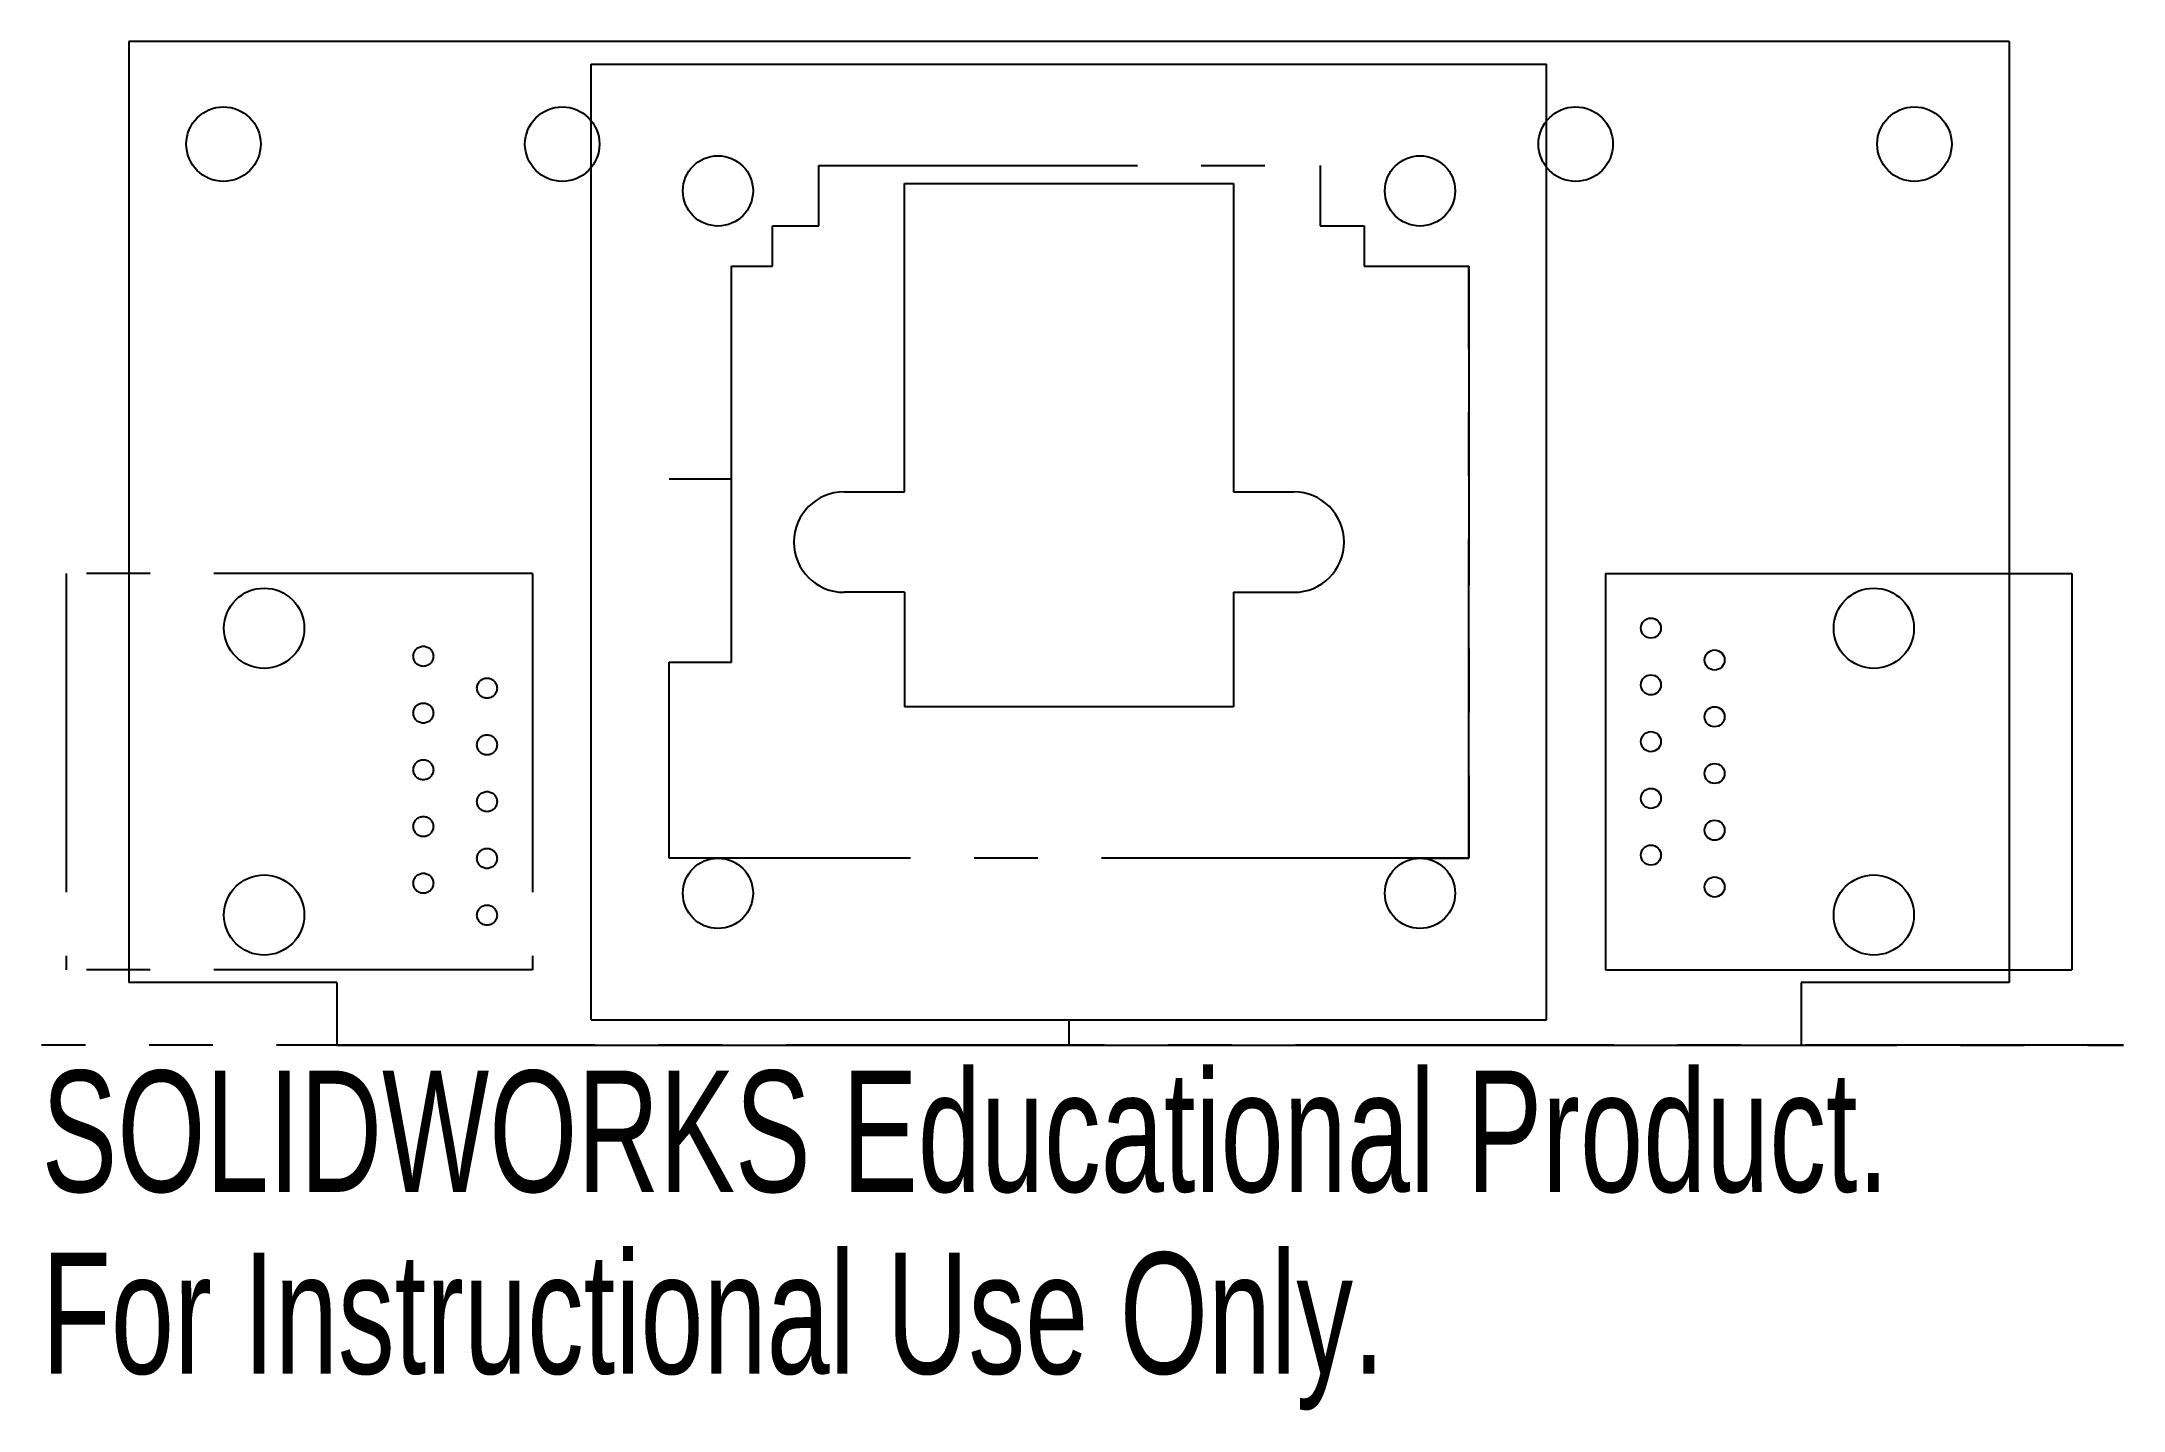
# Model space of a CAD drawing. Header units: millimetres. Extents: x -44.6 to 38.4, y -30.8 to 23.7.
import ezdxf

# ---------------------------------------------------------------- set-up
doc = ezdxf.new("R2010")
doc.units = ezdxf.units.MM
doc.linetypes.add('CENTERX2', pattern=[20.32, 12.7, -2.54, 2.54, -2.54])
doc.styles.add('SLDTEXTSTYLE0', font='TXT', dxfattribs={"width": 0.7})

msp = doc.modelspace()

# ---------------------------------------------------------------- linework, layer by layer
at = {"color": 7, "linetype": 'Continuous'}
for p, q in [((33.878, 23.722), (-41.122, 23.722)), ((-41.122, 23.722), (-41.122, -13.778)), ((33.878, 23.722), (33.878, -13.778)), ((-22.672, -15.278), (-22.672, 22.822)), ((-22.672, 22.822), (15.428, 22.822)), ((15.428, -15.278), (15.428, 22.822)), ((-10.187, 5.772), (-10.187, 18.062)), ((-10.187, 18.062), (2.943, 18.062)), ((2.943, 18.062), (2.943, 5.772)), ((-12.592, 5.772), (-10.187, 5.772)), ((2.943, 5.772), (5.348, 5.772)), ((17.778, 2.522), (36.378, 2.522)), ((17.778, 2.522), (17.778, -13.278)), ((36.378, 2.522), (36.378, -13.278)), ((-10.187, 1.772), (-12.592, 1.772)), ((-10.187, 1.772), (-10.187, -2.793)), ((2.943, 1.772), (5.348, 1.772)), ((2.943, 1.772), (2.943, -2.793)), ((2.943, -2.793), (-10.187, -2.793)), ((17.778, -13.278), (36.378, -13.278)), ((-32.822, -13.778), (-41.122, -13.778)), ((-32.822, -13.778), (-32.822, -16.278)), ((33.878, -13.778), (25.578, -13.778)), ((25.578, -13.778), (25.578, -16.278)), ((-22.672, -15.278), (15.428, -15.278)), ((-32.822, -16.278), (25.578, -16.278))]:
    msp.add_line(p, q, dxfattribs=at)
at = {"color": 7, "linetype": 'CENTERX2'}
for p, q in [((-13.594, 16.375), (-13.594, 18.779)), ((-13.594, 18.779), (6.392, 18.779)), ((6.392, 18.779), (6.392, 16.375)), ((-15.447, 14.772), (-15.447, 16.375)), ((-15.447, 16.375), (-13.594, 16.375)), ((6.392, 16.375), (8.145, 16.375)), ((8.145, 16.375), (8.145, 14.772)), ((-17.081, 6.287), (-17.081, 14.772)), ((-17.081, 14.772), (-15.447, 14.772)), ((8.145, 14.772), (12.328, 14.772)), ((12.328, 14.772), (12.328, -8.828)), ((12.328, -8.828), (12.328, 14.772)), ((-17.081, 6.287), (-19.572, 6.287)), ((-17.081, -1.013), (-17.081, 6.287)), ((-25.022, 2.522), (-43.622, 2.522)), ((-43.622, 2.522), (-43.622, -13.278)), ((-25.022, 2.522), (-25.022, -13.278)), ((-19.572, -8.828), (-19.572, -1.013)), ((-19.572, -1.013), (-17.081, -1.013)), ((-17.622, -8.828), (-19.572, -8.828)), ((10.378, -8.828), (-17.622, -8.828)), ((12.328, -8.828), (10.378, -8.828)), ((10.378, -8.828), (12.328, -8.828)), ((-25.022, -13.278), (-43.622, -13.278)), ((-3.622, -15.278), (-3.622, -16.278)), ((38.43, -16.278), (-44.595, -16.278)), ((-3.622, -16.278), (38.43, -16.278))]:
    msp.add_line(p, q, dxfattribs=at)
at = {"color": 7, "linetype": 'Continuous'}
for centre, radius in [((-37.342, 19.637), 1.485), ((-23.832, 19.637), 1.485), ((16.588, 19.637), 1.485), ((30.098, 19.637), 1.485), ((-17.622, 17.772), 1.4), ((10.378, 17.772), 1.4), ((28.478, 0.337), 1.6), ((19.588, 0.342), 0.4), ((22.128, -0.928), 0.4), ((19.588, -1.92), 0.4), ((22.128, -3.19), 0.4), ((19.588, -4.182), 0.4), ((22.128, -5.452), 0.4), ((19.588, -6.444), 0.4), ((22.128, -7.714), 0.4), ((-17.622, -10.228), 1.4), ((10.378, -10.228), 1.4), ((19.588, -8.706), 0.4), ((22.128, -9.976), 0.4), ((28.478, -11.093), 1.6)]:
    msp.add_circle(centre, radius, dxfattribs=at)
at = {"color": 7, "linetype": 'CENTERX2'}
for centre, radius in [((-35.722, 0.337), 1.6), ((-29.372, -0.78), 0.4), ((-26.832, -2.05), 0.4), ((-29.372, -3.042), 0.4), ((-26.832, -4.312), 0.4), ((-29.372, -5.304), 0.4), ((-26.832, -6.574), 0.4), ((-29.372, -7.566), 0.4), ((-26.832, -8.836), 0.4), ((-35.722, -11.093), 1.6), ((-29.372, -9.828), 0.4), ((-26.832, -11.098), 0.4)]:
    msp.add_circle(centre, radius, dxfattribs=at)
at = {"color": 7, "linetype": 'Continuous'}
for centre, start, end in [((-12.592, 3.772), 90, 270), ((5.348, 3.772), 270, 90)]:
    msp.add_arc(centre, 2, start, end, dxfattribs=at)

# ---------------------------------------------------------------- texts
at = {"color": 7, "linetype": 'Continuous', "char_height": 4.83362, "attachment_point": 1, "style": 'SLDTEXTSTYLE0'}
for s, insert in [('SOLIDWORKS Educational Product.', (-44.595, -17.297)), ('For Instructional Use Only.', (-44.595, -24.548))]:
    msp.add_mtext(s, dxfattribs=dict(at, insert=insert))

doc.saveas('drawing.dxf')
